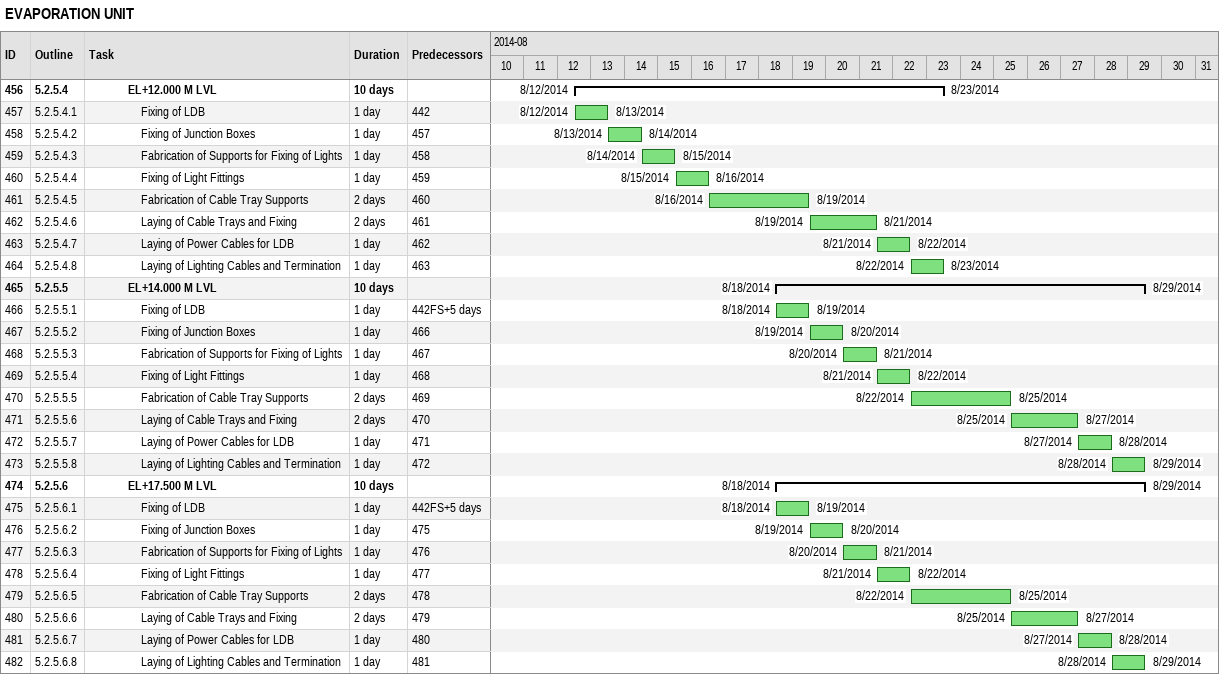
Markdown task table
EVAPORATION UNIT

| ID | WBS | Task | Duration | Start | Finish | Predecessors |
|---|---|---|---|---|---|---|
| 456 | 5.2.5.4 | **EL+12.000 M LVL** | 10d | 2014-08-12 | 2014-08-23 |  |
| 457 | 5.2.5.4.1 | Fixing of LDB | 1d | 2014-08-12 | 2014-08-13 | 442 |
| 458 | 5.2.5.4.2 | Fixing of Junction Boxes | 1d | 2014-08-13 | 2014-08-14 | 457 |
| 459 | 5.2.5.4.3 | Fabrication of Supports for Fixing of Lights | 1d | 2014-08-14 | 2014-08-15 | 458 |
| 460 | 5.2.5.4.4 | Fixing of Light Fittings | 1d | 2014-08-15 | 2014-08-16 | 459 |
| 461 | 5.2.5.4.5 | Fabrication of Cable Tray Supports | 2d | 2014-08-16 | 2014-08-19 | 460 |
| 462 | 5.2.5.4.6 | Laying of Cable Trays and Fixing | 2d | 2014-08-19 | 2014-08-21 | 461 |
| 463 | 5.2.5.4.7 | Laying of Power Cables for LDB | 1d | 2014-08-21 | 2014-08-22 | 462 |
| 464 | 5.2.5.4.8 | Laying of Lighting Cables and Termination | 1d | 2014-08-22 | 2014-08-23 | 463 |
| 465 | 5.2.5.5 | **EL+14.000 M LVL** | 10d | 2014-08-18 | 2014-08-29 |  |
| 466 | 5.2.5.5.1 | Fixing of LDB | 1d | 2014-08-18 | 2014-08-19 | 442FS+5d |
| 467 | 5.2.5.5.2 | Fixing of Junction Boxes | 1d | 2014-08-19 | 2014-08-20 | 466 |
| 468 | 5.2.5.5.3 | Fabrication of Supports for Fixing of Lights | 1d | 2014-08-20 | 2014-08-21 | 467 |
| 469 | 5.2.5.5.4 | Fixing of Light Fittings | 1d | 2014-08-21 | 2014-08-22 | 468 |
| 470 | 5.2.5.5.5 | Fabrication of Cable Tray Supports | 2d | 2014-08-22 | 2014-08-25 | 469 |
| 471 | 5.2.5.5.6 | Laying of Cable Trays and Fixing | 2d | 2014-08-25 | 2014-08-27 | 470 |
| 472 | 5.2.5.5.7 | Laying of Power Cables for LDB | 1d | 2014-08-27 | 2014-08-28 | 471 |
| 473 | 5.2.5.5.8 | Laying of Lighting Cables and Termination | 1d | 2014-08-28 | 2014-08-29 | 472 |
| 474 | 5.2.5.6 | **EL+17.500 M LVL** | 10d | 2014-08-18 | 2014-08-29 |  |
| 475 | 5.2.5.6.1 | Fixing of LDB | 1d | 2014-08-18 | 2014-08-19 | 442FS+5d |
| 476 | 5.2.5.6.2 | Fixing of Junction Boxes | 1d | 2014-08-19 | 2014-08-20 | 475 |
| 477 | 5.2.5.6.3 | Fabrication of Supports for Fixing of Lights | 1d | 2014-08-20 | 2014-08-21 | 476 |
| 478 | 5.2.5.6.4 | Fixing of Light Fittings | 1d | 2014-08-21 | 2014-08-22 | 477 |
| 479 | 5.2.5.6.5 | Fabrication of Cable Tray Supports | 2d | 2014-08-22 | 2014-08-25 | 478 |
| 480 | 5.2.5.6.6 | Laying of Cable Trays and Fixing | 2d | 2014-08-25 | 2014-08-27 | 479 |
| 481 | 5.2.5.6.7 | Laying of Power Cables for LDB | 1d | 2014-08-27 | 2014-08-28 | 480 |
| 482 | 5.2.5.6.8 | Laying of Lighting Cables and Termination | 1d | 2014-08-28 | 2014-08-29 | 481 |
